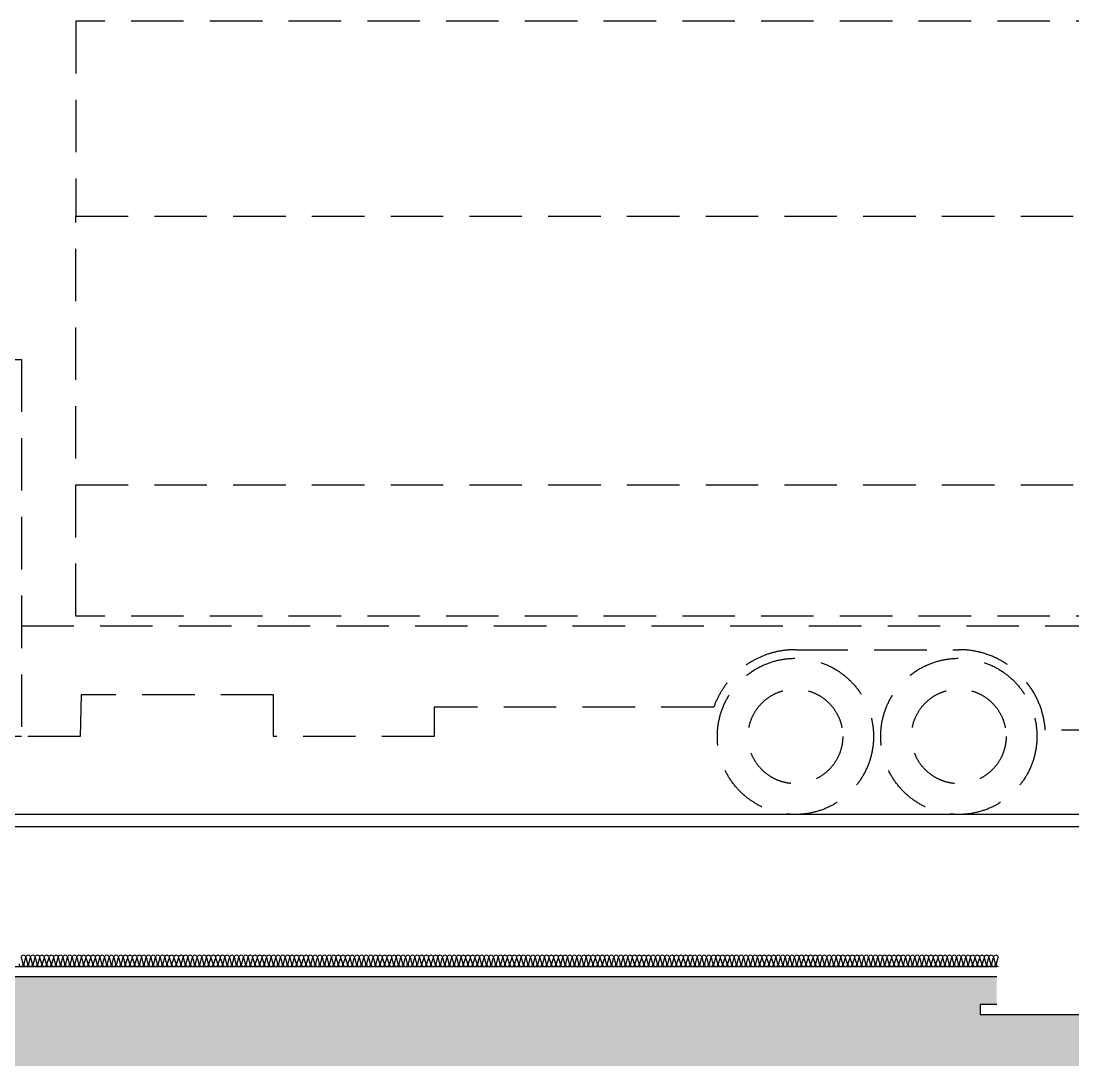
# Model space of a CAD drawing. Header units: millimetres. Extents: x 17311 to 801382, y -242618 to -104888.
# Drawn here: x 499061 to 505422, y -203765 to -197479 of the extents above; entities that cross this region are included whole.
import ezdxf

# ---------------------------------------------------------------- set-up
doc = ezdxf.new("R2010")
doc.units = ezdxf.units.MM
doc.header["$LTSCALE"] = 250
doc.linetypes.add('HIDDEN', pattern=[9.525, 6.35, -3.175])
for name, color, linetype in [('A-ELE-8', 8, 'Continuous'), ('A-FIN', 6, 'Continuous'), ('A-HAT-WIREMESH', 9, 'g_mesh'), ('A-버림CONC', 4, 'Continuous'), ('ISL', 251, 'Continuous'), ('지반', 254, 'Continuous')]:
    doc.layers.add(name, color=color, linetype=linetype)
doc.layers.add('NOPLOT', color=191, linetype='Continuous', plot=False)
doc.styles.add('Gdim', font='')
doc.styles.get('Gdim').set_extended_font_data('Dotum')
doc.linetypes.add('g_mesh', pattern='A,10,-0.8,["X",Gdim,S=0.6,R=0,X=-0.15,Y=-0.3],-0.8', length=11.6)

# ---------------------------------------------------------------- blocks, each defined once
blk = doc.blocks.new('5톤윙바디초장축플러스(입면)')
at = {"layer": 'A-ELE-8', "linetype": 'HIDDEN', "ltscale": 0.2}
for p, q in [((1521.5, -2425), (1521.5, -9766.9)), ((524.5, -6777.6), (524.5, -7765.5))]:
    blk.add_line(p, q, dxfattribs=at)
for points in [[(2280.3, -137.2), (2280.3, -2096.6), (0, -2096.6), (0, -1813.6)], [(669.3, -2096.6), (669.3, -9745), (430.5, -9745), (430.5, -9636.9), (210, -9636.9), (210, -9745), (-6.1, -9745), (-6.1, -9598), (223, -9394.7), (223, -8704.7), (37.1, -8704.7), (37.1, -8288.7)], [(176.7, -6283.7), (176.7, -4593.7), (0, -4593.7), (0, -3621), (250.3, -3621), (250.3, -2457.3), (0, -2453), (0, -2096.6)]]:
    blk.add_lwpolyline(points, dxfattribs=at)
blk.add_lwpolyline([(3147.7, -2425), (3147.7, -9745), (727.7, -9745), (727.7, -2425)], close=True, dxfattribs=at)
for centre, radius in [((0, -6777.6), 472.3), ((0, -6777.6), 286), ((0, -7765.5), 472.3), ((0, -7765.5), 286)]:
    blk.add_circle(centre, radius, dxfattribs=at)
for centre, start, end in [((0, -6777.6), 0, 70.31118), ((0, -7765.5), 274.05783, 0)]:
    blk.add_arc(centre, 524.5, start, end, dxfattribs=at)
at = {"layer": 'NOPLOT', "linetype": 'HIDDEN', "ltscale": 0.2}
blk.add_lwpolyline([(3147.7, -2425), (3147.7, -9745), (4327.7, -9745), (4327.7, -2425)], close=True, dxfattribs=at)

msp = doc.modelspace()

# ---------------------------------------------------------------- hatches: boundary and pattern name
at = {"layer": '지반'}
h = msp.add_hatch(dxfattribs=at)
h.set_pattern_fill('EARTH', color=251, scale=70, angle=45)
edge = h.paths.add_edge_path()
edge.add_line((440367.6, -213174), (591132.2, -213174))
edge.add_line((591132.2, -213174), (591132.2, -201579.5))
edge.add_line((591132.2, -201579.5), (583110.7, -201579.5))
edge.add_line((583110.7, -201579.5), (581310.7, -201479.5))
edge.add_line((581310.7, -201479.5), (579318.7, -201479.5))
edge.add_line((579318.7, -201479.5), (579318.7, -201611.3))
edge.add_line((579318.7, -201611.3), (579328.9, -201621.5))
edge.add_line((579328.9, -201621.5), (580810.7, -201621.5))
edge.add_line((580810.7, -201621.5), (580810.7, -201929.5))
edge.add_line((580810.7, -201929.5), (580910.7, -201929.5))
edge.add_line((580910.7, -201929.5), (580910.7, -201989.5))
edge.add_line((580910.7, -201989.5), (579630.7, -201989.5))
edge.add_line((579630.7, -201989.5), (579630.7, -202599.5))
edge.add_line((579630.7, -202599.5), (579730.7, -202599.5))
edge.add_line((579730.7, -202599.5), (579730.7, -202659.5))
edge.add_line((579730.7, -202659.5), (578790.7, -202659.5))
edge.add_line((578790.7, -202659.5), (578790.7, -202599.5))
edge.add_line((578790.7, -202599.5), (578890.7, -202599.5))
edge.add_line((578890.7, -202599.5), (578890.7, -202049.5))
edge.add_line((578890.7, -202049.5), (575080.7, -202049.5))
edge.add_line((575080.7, -202049.5), (575080.7, -202599.5))
edge.add_line((575080.7, -202599.5), (575180.7, -202599.5))
edge.add_line((575180.7, -202599.5), (575180.7, -202659.5))
edge.add_line((575180.7, -202659.5), (574240.7, -202659.5))
edge.add_line((574240.7, -202659.5), (574240.7, -202599.5))
edge.add_line((574240.7, -202599.5), (574340.7, -202599.5))
edge.add_line((574340.7, -202599.5), (574340.7, -202059.5))
edge.add_line((574340.7, -202059.5), (569310.7, -202059.5))
edge.add_line((569310.7, -202059.5), (569310.7, -202329.5))
edge.add_line((569310.7, -202329.5), (569410.7, -202329.5))
edge.add_line((569410.7, -202329.5), (569410.7, -202389.5))
edge.add_line((569410.7, -202389.5), (567710.7, -202389.5))
edge.add_line((567710.7, -202389.5), (567710.7, -202329.5))
edge.add_line((567710.7, -202329.5), (567810.7, -202329.5))
edge.add_line((567810.7, -202329.5), (567810.7, -201989.5))
edge.add_line((567810.7, -201989.5), (553110.7, -201989.5))
edge.add_line((553110.7, -201989.5), (553110.7, -202629.5))
edge.add_line((553110.7, -202629.5), (553710.7, -202629.5))
edge.add_line((553710.7, -202629.5), (553710.7, -203329.5))
edge.add_line((553710.7, -203329.5), (553810.7, -203329.5))
edge.add_line((553810.7, -203329.5), (553810.7, -203389.5))
edge.add_line((553810.7, -203389.5), (550410.7, -203389.5))
edge.add_line((550410.7, -203389.5), (550410.7, -204129.5))
edge.add_line((550410.7, -204129.5), (550510.7, -204129.5))
edge.add_line((550510.7, -204129.5), (550510.7, -204189.5))
edge.add_line((550510.7, -204189.5), (547310.7, -204189.5))
edge.add_line((547310.7, -204189.5), (547310.7, -204129.5))
edge.add_line((547310.7, -204129.5), (547410.7, -204129.5))
edge.add_line((547410.7, -204129.5), (547410.7, -203389.5))
edge.add_line((547410.7, -203389.5), (539610.7, -203389.5))
edge.add_line((539610.7, -203389.5), (539610.7, -204129.5))
edge.add_line((539610.7, -204129.5), (539710.7, -204129.5))
edge.add_line((539710.7, -204129.5), (539710.7, -204189.5))
edge.add_line((539710.7, -204189.5), (536510.7, -204189.5))
edge.add_line((536510.7, -204189.5), (536510.7, -204129.5))
edge.add_line((536510.7, -204129.5), (536610.7, -204129.5))
edge.add_line((536610.7, -204129.5), (536610.7, -203389.5))
edge.add_line((536610.7, -203389.5), (528810.7, -203389.5))
edge.add_line((528810.7, -203389.5), (528810.7, -204129.5))
edge.add_line((528810.7, -204129.5), (528910.7, -204129.5))
edge.add_line((528910.7, -204129.5), (528910.7, -204189.5))
edge.add_line((528910.7, -204189.5), (525710.7, -204189.5))
edge.add_line((525710.7, -204189.5), (525710.7, -204129.5))
edge.add_line((525710.7, -204129.5), (525810.7, -204129.5))
edge.add_line((525810.7, -204129.5), (525810.7, -203389.5))
edge.add_line((525810.7, -203389.5), (518010.7, -203389.5))
edge.add_line((518010.7, -203389.5), (518010.7, -204129.5))
edge.add_line((518010.7, -204129.5), (518110.7, -204129.5))
edge.add_line((518110.7, -204129.5), (518110.7, -204189.5))
edge.add_line((518110.7, -204189.5), (514910.7, -204189.5))
edge.add_line((514910.7, -204189.5), (514910.7, -204129.5))
edge.add_line((514910.7, -204129.5), (515010.7, -204129.5))
edge.add_line((515010.7, -204129.5), (515010.7, -203389.5))
edge.add_line((515010.7, -203389.5), (512110.7, -203389.5))
edge.add_line((512110.7, -203389.5), (512110.7, -203329.5))
edge.add_line((512110.7, -203329.5), (512210.7, -203329.5))
edge.add_line((512210.7, -203329.5), (512210.7, -202629.5))
edge.add_line((512210.7, -202629.5), (512810.7, -202629.5))
edge.add_line((512810.7, -202629.5), (512810.7, -201989.5))
edge.add_line((512810.7, -201989.5), (508110.7, -201989.5))
edge.add_line((508110.7, -201989.5), (508110.7, -202429.5))
edge.add_line((508110.7, -202429.5), (508710.7, -202429.5))
edge.add_line((508710.7, -202429.5), (508710.7, -203129.5))
edge.add_line((508710.7, -203129.5), (508810.7, -203129.5))
edge.add_line((508810.7, -203129.5), (508810.7, -203189.5))
edge.add_line((508810.7, -203189.5), (506460.7, -203189.5))
edge.add_line((506460.7, -203189.5), (506460.7, -203429.5))
edge.add_line((506460.7, -203429.5), (506560.7, -203429.5))
edge.add_line((506560.7, -203429.5), (506560.7, -203489.5))
edge.add_line((506560.7, -203489.5), (504860.7, -203489.5))
edge.add_line((504860.7, -203489.5), (504860.7, -203429.5))
edge.add_line((504860.7, -203429.5), (504960.7, -203429.5))
edge.add_line((504960.7, -203429.5), (504960.7, -203259.5))
edge.add_line((504960.7, -203259.5), (497090.7, -203259.5))
edge.add_line((497090.7, -203259.5), (496790.7, -203559.5))
edge.add_line((496790.7, -203559.5), (494990.7, -203559.5))
edge.add_line((494990.7, -203559.5), (494990.7, -203499.5))
edge.add_line((494990.7, -203499.5), (495090.7, -203499.5))
edge.add_line((495090.7, -203499.5), (495090.7, -202666.5))
edge.add_line((495090.7, -202666.5), (494560.7, -202666.5))
edge.add_line((494560.7, -202666.5), (494560.7, -202616.5))
edge.add_line((494560.7, -202616.5), (494610.7, -202616.5))
edge.add_line((494610.7, -202616.5), (494610.7, -202279.5))
edge.add_arc((488210.7, -406133.4), 203954.3, 88.201788, 91.798212)
edge.add_line((481810.7, -202279.5), (481810.7, -201879.5))
edge.add_line((481810.7, -201879.5), (440367.6, -201879.5))
edge.add_line((440367.6, -201879.5), (440367.6, -213174))

# ---------------------------------------------------------------- linework, layer by layer
at = {"layer": 'A-FIN'}
msp.add_line((507810.7, -202279.5), (495160.7, -202279.5), dxfattribs=at)
at = {"layer": 'A-HAT-WIREMESH', "ltscale": 0.6}
msp.add_line((507810.7, -202354.5), (495160.7, -202354.5), dxfattribs=at)
at = {"layer": 'A-버림CONC'}
for p, q in [((497090.7, -203259.5), (504960.7, -203259.5)), ((504960.7, -203429.5), (504860.7, -203429.5)), ((504860.7, -203429.5), (504860.7, -203489.5)), ((504860.7, -203489.5), (506560.7, -203489.5))]:
    msp.add_line(p, q, dxfattribs=at)
at = {"layer": 'ISL'}
msp.add_lwpolyline([(495090.7, -202666.5), (495090.7, -203499.5), (496730.7, -203499.5), (496730.7, -203199.5), (504960.7, -203199.5)], dxfattribs=at)
msp.add_lwpolyline([(499049.3, -203182.5, 0.509267), (499061.7, -203199.5, 0.509267), (499074, -203182.5), (499063.3, -203146.4, -1.372593), (499088, -203146.4), (499077.3, -203182.5, 0.509267), (499089.7, -203199.5, 0.509267), (499102, -203182.5), (499091.3, -203146.4, -1.372593), (499116, -203146.4), (499105.3, -203182.5, 0.509267), (499117.7, -203199.5, 0.509267), (499130, -203182.5), (499119.3, -203146.4, -1.372593), (499144, -203146.4), (499133.3, -203182.5, 0.509267), (499145.7, -203199.5, 0.509267), (499158, -203182.5), (499147.3, -203146.4, -1.372593), (499172, -203146.4), (499161.3, -203182.5, 0.509267), (499173.7, -203199.5, 0.509267), (499186, -203182.5), (499175.3, -203146.4, -1.372593), (499200, -203146.4), (499189.3, -203182.5, 0.509267), (499201.7, -203199.5, 0.509267), (499214, -203182.5), (499203.3, -203146.4, -1.372593), (499228, -203146.4), (499217.3, -203182.5, 0.509267), (499229.7, -203199.5, 0.509267), (499242, -203182.5), (499231.3, -203146.4, -1.372593), (499256, -203146.4), (499245.3, -203182.5, 0.509267), (499257.7, -203199.5, 0.509267), (499270, -203182.5), (499259.3, -203146.4, -1.372593), (499284, -203146.4), (499273.3, -203182.5, 0.509267), (499285.7, -203199.5, 0.509267), (499298, -203182.5), (499287.3, -203146.4, -1.372593), (499312, -203146.4), (499301.3, -203182.5, 0.509267), (499313.7, -203199.5, 0.509267), (499326, -203182.5), (499315.3, -203146.4, -1.372593), (499340, -203146.4), (499329.3, -203182.5, 0.509267), (499341.7, -203199.5, 0.509267), (499354, -203182.5), (499343.3, -203146.4, -1.372593), (499368, -203146.4), (499357.3, -203182.5, 0.509267), (499369.7, -203199.5, 0.509267), (499382, -203182.5), (499371.3, -203146.4, -1.372593), (499396, -203146.4), (499385.3, -203182.5, 0.509267), (499397.7, -203199.5, 0.509267), (499410, -203182.5), (499399.3, -203146.4, -1.372593), (499424, -203146.4), (499413.3, -203182.5, 0.509267), (499425.7, -203199.5, 0.509267), (499438, -203182.5), (499427.3, -203146.4, -1.372593), (499452, -203146.4), (499441.3, -203182.5, 0.509267), (499453.7, -203199.5, 0.509267), (499466, -203182.5), (499455.3, -203146.4, -1.372593), (499480, -203146.4), (499469.3, -203182.5, 0.509267), (499481.7, -203199.5, 0.509267), (499494, -203182.5), (499483.3, -203146.4, -1.372593), (499508, -203146.4), (499497.3, -203182.5, 0.509267), (499509.7, -203199.5, 0.509267), (499522, -203182.5), (499511.3, -203146.4, -1.372593), (499536, -203146.4), (499525.3, -203182.5, 0.509267), (499537.7, -203199.5, 0.509267), (499550, -203182.5), (499539.3, -203146.4, -1.372593), (499564, -203146.4), (499553.3, -203182.5, 0.509267), (499565.7, -203199.5, 0.509267), (499578, -203182.5), (499567.3, -203146.4, -1.372593), (499592, -203146.4), (499581.3, -203182.5, 0.509267), (499593.7, -203199.5, 0.509267), (499606, -203182.5), (499595.3, -203146.4, -1.372593), (499620, -203146.4), (499609.3, -203182.5, 0.509267), (499621.7, -203199.5, 0.509267), (499634, -203182.5), (499623.3, -203146.4, -1.372593), (499648, -203146.4), (499637.3, -203182.5, 0.509267), (499649.7, -203199.5, 0.509267), (499662, -203182.5), (499651.3, -203146.4, -1.372593), (499676, -203146.4), (499665.3, -203182.5, 0.509267), (499677.7, -203199.5, 0.509267), (499690, -203182.5), (499679.3, -203146.4, -1.372593), (499704, -203146.4), (499693.3, -203182.5, 0.509267), (499705.7, -203199.5, 0.509267), (499718, -203182.5), (499707.3, -203146.4, -1.372593), (499732, -203146.4), (499721.3, -203182.5, 0.509267), (499733.7, -203199.5, 0.509267), (499746, -203182.5), (499735.3, -203146.4, -1.372593), (499760, -203146.4), (499749.3, -203182.5, 0.509267), (499761.7, -203199.5, 0.509267), (499774, -203182.5), (499763.3, -203146.4, -1.372593), (499788, -203146.4), (499777.3, -203182.5, 0.509267), (499789.7, -203199.5, 0.509267), (499802, -203182.5), (499791.3, -203146.4, -1.372593), (499816, -203146.4), (499805.3, -203182.5, 0.509267), (499817.7, -203199.5, 0.509267), (499830, -203182.5), (499819.3, -203146.4, -1.372593), (499844, -203146.4), (499833.3, -203182.5, 0.509267), (499845.7, -203199.5, 0.509267), (499858, -203182.5), (499847.3, -203146.4, -1.372593), (499872, -203146.4), (499861.3, -203182.5, 0.509267), (499873.7, -203199.5, 0.509267), (499886, -203182.5), (499875.3, -203146.4, -1.372593), (499900, -203146.4), (499889.3, -203182.5, 0.509267), (499901.7, -203199.5, 0.509267), (499914, -203182.5), (499903.3, -203146.4, -1.372593), (499928, -203146.4), (499917.3, -203182.5, 0.509267), (499929.7, -203199.5, 0.509267), (499942, -203182.5), (499931.3, -203146.4, -1.372593), (499956, -203146.4), (499945.3, -203182.5, 0.509267), (499957.7, -203199.5, 0.509267), (499970, -203182.5), (499959.3, -203146.4, -1.372593), (499984, -203146.4), (499973.3, -203182.5, 0.509267), (499985.7, -203199.5, 0.509267), (499998, -203182.5), (499987.3, -203146.4, -1.372593), (500012, -203146.4), (500001.3, -203182.5, 0.509267), (500013.7, -203199.5, 0.509267), (500026, -203182.5), (500015.3, -203146.4, -1.372593), (500040, -203146.4), (500029.3, -203182.5, 0.509267), (500041.7, -203199.5, 0.509267), (500054, -203182.5), (500043.3, -203146.4, -1.372593), (500068, -203146.4), (500057.3, -203182.5, 0.509267), (500069.7, -203199.5, 0.509267), (500082, -203182.5), (500071.3, -203146.4, -1.372593), (500096, -203146.4), (500085.3, -203182.5, 0.509267), (500097.7, -203199.5, 0.509267), (500110, -203182.5), (500099.3, -203146.4, -1.372593), (500124, -203146.4), (500113.3, -203182.5, 0.509267), (500125.7, -203199.5, 0.509267), (500138, -203182.5), (500127.3, -203146.4, -1.372593), (500152, -203146.4), (500141.3, -203182.5, 0.509267), (500153.7, -203199.5, 0.509267), (500166, -203182.5), (500155.3, -203146.4, -1.372593), (500180, -203146.4), (500169.3, -203182.5, 0.509267), (500181.7, -203199.5, 0.509267), (500194, -203182.5), (500183.3, -203146.4, -1.372593), (500208, -203146.4), (500197.3, -203182.5, 0.509267), (500209.7, -203199.5, 0.509267), (500222, -203182.5), (500211.3, -203146.4, -1.372593), (500236, -203146.4), (500225.3, -203182.5, 0.509267), (500237.7, -203199.5, 0.509267), (500250, -203182.5), (500239.3, -203146.4, -1.372593), (500264, -203146.4), (500253.3, -203182.5, 0.509267), (500265.7, -203199.5, 0.509267), (500278, -203182.5), (500267.3, -203146.4, -1.372593), (500292, -203146.4), (500281.3, -203182.5, 0.509267), (500293.7, -203199.5, 0.509267), (500306, -203182.5), (500295.3, -203146.4, -1.372593), (500320, -203146.4), (500309.3, -203182.5, 0.509267), (500321.7, -203199.5, 0.509267), (500334, -203182.5), (500323.3, -203146.4, -1.372593), (500348, -203146.4), (500337.3, -203182.5, 0.509267), (500349.7, -203199.5, 0.509267), (500362, -203182.5), (500351.3, -203146.4, -1.372593), (500376, -203146.4), (500365.3, -203182.5, 0.509267), (500377.7, -203199.5, 0.509267), (500390, -203182.5), (500379.3, -203146.4, -1.372593), (500404, -203146.4), (500393.3, -203182.5, 0.509267), (500405.7, -203199.5, 0.509267), (500418, -203182.5), (500407.3, -203146.4, -1.372593), (500432, -203146.4), (500421.3, -203182.5, 0.509267), (500433.7, -203199.5, 0.509267), (500446, -203182.5), (500435.3, -203146.4, -1.372593), (500460, -203146.4), (500449.3, -203182.5, 0.509267), (500461.7, -203199.5, 0.509267), (500474, -203182.5), (500463.3, -203146.4, -1.372593), (500488, -203146.4), (500477.3, -203182.5, 0.509267), (500489.7, -203199.5, 0.509267), (500502, -203182.5), (500491.3, -203146.4, -1.372593), (500516, -203146.4), (500505.3, -203182.5, 0.509267), (500517.7, -203199.5, 0.509267), (500530, -203182.5), (500519.3, -203146.4, -1.372593), (500544, -203146.4), (500533.3, -203182.5, 0.509267), (500545.7, -203199.5, 0.509267), (500558, -203182.5), (500547.3, -203146.4, -1.372593), (500572, -203146.4), (500561.3, -203182.5, 0.509267), (500573.7, -203199.5, 0.509267), (500586, -203182.5), (500575.3, -203146.4, -1.372593), (500600, -203146.4), (500589.3, -203182.5, 0.509267), (500601.7, -203199.5, 0.509267), (500614, -203182.5), (500603.3, -203146.4, -1.372593), (500628, -203146.4), (500617.3, -203182.5, 0.509267), (500629.7, -203199.5, 0.509267), (500642, -203182.5), (500631.3, -203146.4, -1.372593), (500656, -203146.4), (500645.3, -203182.5, 0.509267), (500657.7, -203199.5, 0.509267), (500670, -203182.5), (500659.3, -203146.4, -1.372593), (500684, -203146.4), (500673.3, -203182.5, 0.509267), (500685.7, -203199.5, 0.509267), (500698, -203182.5), (500687.3, -203146.4, -1.372593), (500712, -203146.4), (500701.3, -203182.5, 0.509267), (500713.7, -203199.5, 0.509267), (500726, -203182.5), (500715.3, -203146.4, -1.372593), (500740, -203146.4), (500729.3, -203182.5, 0.509267), (500741.7, -203199.5, 0.509267), (500754, -203182.5), (500743.3, -203146.4, -1.372593), (500768, -203146.4), (500757.3, -203182.5, 0.509267), (500769.7, -203199.5, 0.509267), (500782, -203182.5), (500771.3, -203146.4, -1.372593), (500796, -203146.4), (500785.3, -203182.5, 0.509267), (500797.7, -203199.5, 0.509267), (500810, -203182.5), (500799.3, -203146.4, -1.372593), (500824, -203146.4), (500813.3, -203182.5, 0.509267), (500825.7, -203199.5, 0.509267), (500838, -203182.5), (500827.3, -203146.4, -1.372593), (500852, -203146.4), (500841.3, -203182.5, 0.509267), (500853.7, -203199.5, 0.509267), (500866, -203182.5), (500855.3, -203146.4, -1.372593), (500880, -203146.4), (500869.3, -203182.5, 0.509267), (500881.7, -203199.5, 0.509267), (500894, -203182.5), (500883.3, -203146.4, -1.372593), (500908, -203146.4), (500897.3, -203182.5, 0.509267), (500909.7, -203199.5, 0.509267), (500922, -203182.5), (500911.3, -203146.4, -1.372593), (500936, -203146.4), (500925.3, -203182.5, 0.509267), (500937.7, -203199.5, 0.509267), (500950, -203182.5), (500939.3, -203146.4, -1.372593), (500964, -203146.4), (500953.3, -203182.5, 0.509267), (500965.7, -203199.5, 0.509267), (500978, -203182.5), (500967.3, -203146.4, -1.372593), (500992, -203146.4), (500981.3, -203182.5, 0.509267), (500993.7, -203199.5, 0.509267), (501006, -203182.5), (500995.3, -203146.4, -1.372593), (501020, -203146.4), (501009.3, -203182.5, 0.509267), (501021.7, -203199.5, 0.509267), (501034, -203182.5), (501023.3, -203146.4, -1.372593), (501048, -203146.4), (501037.3, -203182.5, 0.509267), (501049.7, -203199.5, 0.509267), (501062, -203182.5), (501051.3, -203146.4, -1.372593), (501076, -203146.4), (501065.3, -203182.5, 0.509267), (501077.7, -203199.5, 0.509267), (501090, -203182.5), (501079.3, -203146.4, -1.372593), (501104, -203146.4), (501093.3, -203182.5, 0.509267), (501105.7, -203199.5, 0.509267), (501118, -203182.5), (501107.3, -203146.4, -1.372593), (501132, -203146.4), (501121.3, -203182.5, 0.509267), (501133.7, -203199.5, 0.509267), (501146, -203182.5), (501135.3, -203146.4, -1.372593), (501160, -203146.4), (501149.3, -203182.5, 0.509267), (501161.7, -203199.5, 0.509267), (501174, -203182.5), (501163.3, -203146.4, -1.372593), (501188, -203146.4), (501177.3, -203182.5, 0.509267), (501189.7, -203199.5, 0.509267), (501202, -203182.5), (501191.3, -203146.4, -1.372593), (501216, -203146.4), (501205.3, -203182.5, 0.509267), (501217.7, -203199.5, 0.509267), (501230, -203182.5), (501219.3, -203146.4, -1.372593), (501244, -203146.4), (501233.3, -203182.5, 0.509267), (501245.7, -203199.5, 0.509267), (501258, -203182.5), (501247.3, -203146.4, -1.372593), (501272, -203146.4), (501261.3, -203182.5, 0.509267), (501273.7, -203199.5, 0.509267), (501286, -203182.5), (501275.3, -203146.4, -1.372593), (501300, -203146.4), (501289.3, -203182.5, 0.509267), (501301.7, -203199.5, 0.509267), (501314, -203182.5), (501303.3, -203146.4, -1.372593), (501328, -203146.4), (501317.3, -203182.5, 0.509267), (501329.7, -203199.5, 0.509267), (501342, -203182.5), (501331.3, -203146.4, -1.372593), (501356, -203146.4), (501345.3, -203182.5, 0.509267), (501357.7, -203199.5, 0.509267), (501370, -203182.5), (501359.3, -203146.4, -1.372593), (501384, -203146.4), (501373.3, -203182.5, 0.509267), (501385.7, -203199.5, 0.509267), (501398, -203182.5), (501387.3, -203146.4, -1.372593), (501412, -203146.4), (501401.3, -203182.5, 0.509267), (501413.7, -203199.5, 0.509267), (501426, -203182.5), (501415.3, -203146.4, -1.372593), (501440, -203146.4), (501429.3, -203182.5, 0.509267), (501441.7, -203199.5, 0.509267), (501454, -203182.5), (501443.3, -203146.4, -1.372593), (501468, -203146.4), (501457.3, -203182.5, 0.509267), (501469.7, -203199.5, 0.509267), (501482, -203182.5), (501471.3, -203146.4, -1.372593), (501496, -203146.4), (501485.3, -203182.5, 0.509267), (501497.7, -203199.5, 0.509267), (501510, -203182.5), (501499.3, -203146.4, -1.372593), (501524, -203146.4), (501513.3, -203182.5, 0.509267), (501525.7, -203199.5, 0.509267), (501538, -203182.5), (501527.3, -203146.4, -1.372593), (501552, -203146.4), (501541.3, -203182.5, 0.509267), (501553.7, -203199.5, 0.509267), (501566, -203182.5), (501555.3, -203146.4, -1.372593), (501580, -203146.4), (501569.3, -203182.5, 0.509267), (501581.7, -203199.5, 0.509267), (501594, -203182.5), (501583.3, -203146.4, -1.372593), (501608, -203146.4), (501597.3, -203182.5, 0.509267), (501609.7, -203199.5, 0.509267), (501622, -203182.5), (501611.3, -203146.4, -1.372593), (501636, -203146.4), (501625.3, -203182.5, 0.509267), (501637.7, -203199.5, 0.509267), (501650, -203182.5), (501639.3, -203146.4, -1.372593), (501664, -203146.4), (501653.3, -203182.5, 0.509267), (501665.7, -203199.5, 0.509267), (501678, -203182.5), (501667.3, -203146.4, -1.372593), (501692, -203146.4), (501681.3, -203182.5, 0.509267), (501693.7, -203199.5, 0.509267), (501706, -203182.5), (501695.3, -203146.4, -1.372593), (501720, -203146.4), (501709.3, -203182.5, 0.509267), (501721.7, -203199.5, 0.509267), (501734, -203182.5), (501723.3, -203146.4, -1.372593), (501748, -203146.4), (501737.3, -203182.5, 0.509267), (501749.7, -203199.5, 0.509267), (501762, -203182.5), (501751.3, -203146.4, -1.372593), (501776, -203146.4), (501765.3, -203182.5, 0.509267), (501777.7, -203199.5, 0.509267), (501790, -203182.5), (501779.3, -203146.4, -1.372593), (501804, -203146.4), (501793.3, -203182.5, 0.509267), (501805.7, -203199.5, 0.509267), (501818, -203182.5), (501807.3, -203146.4, -1.372593), (501832, -203146.4), (501821.3, -203182.5, 0.509267), (501833.7, -203199.5, 0.509267), (501846, -203182.5), (501835.3, -203146.4, -1.372593), (501860, -203146.4), (501849.3, -203182.5, 0.509267), (501861.7, -203199.5, 0.509267), (501874, -203182.5), (501863.3, -203146.4, -1.372593), (501888, -203146.4), (501877.3, -203182.5, 0.509267), (501889.7, -203199.5, 0.509267), (501902, -203182.5), (501891.3, -203146.4, -1.372593), (501916, -203146.4), (501905.3, -203182.5, 0.509267), (501917.7, -203199.5, 0.509267), (501930, -203182.5), (501919.3, -203146.4, -1.372593), (501944, -203146.4), (501933.3, -203182.5, 0.509267), (501945.7, -203199.5, 0.509267), (501958, -203182.5), (501947.3, -203146.4, -1.372593), (501972, -203146.4), (501961.3, -203182.5, 0.509267), (501973.7, -203199.5, 0.509267), (501986, -203182.5), (501975.3, -203146.4, -1.372593), (502000, -203146.4), (501989.3, -203182.5, 0.509267), (502001.7, -203199.5, 0.509267), (502014, -203182.5), (502003.3, -203146.4, -1.372593), (502028, -203146.4), (502017.3, -203182.5, 0.509267), (502029.7, -203199.5, 0.509267), (502042, -203182.5), (502031.3, -203146.4, -1.372593), (502056, -203146.4), (502045.3, -203182.5, 0.509267), (502057.7, -203199.5, 0.509267), (502070, -203182.5), (502059.3, -203146.4, -1.372593), (502084, -203146.4), (502073.3, -203182.5, 0.509267), (502085.7, -203199.5, 0.509267), (502098, -203182.5), (502087.3, -203146.4, -1.372593), (502112, -203146.4), (502101.3, -203182.5, 0.509267), (502113.7, -203199.5, 0.509267), (502126, -203182.5), (502115.3, -203146.4, -1.372593), (502140, -203146.4), (502129.3, -203182.5, 0.509267), (502141.7, -203199.5, 0.509267), (502154, -203182.5), (502143.3, -203146.4, -1.372593), (502168, -203146.4), (502157.3, -203182.5, 0.509267), (502169.7, -203199.5, 0.509267), (502182, -203182.5), (502171.3, -203146.4, -1.372593), (502196, -203146.4), (502185.3, -203182.5, 0.509267), (502197.7, -203199.5, 0.509267), (502210, -203182.5), (502199.3, -203146.4, -1.372593), (502224, -203146.4), (502213.3, -203182.5, 0.509267), (502225.7, -203199.5, 0.509267), (502238, -203182.5), (502227.3, -203146.4, -1.372593), (502252, -203146.4), (502241.3, -203182.5, 0.509267), (502253.7, -203199.5, 0.509267), (502266, -203182.5), (502255.3, -203146.4, -1.372593), (502280, -203146.4), (502269.3, -203182.5, 0.509267), (502281.7, -203199.5, 0.509267), (502294, -203182.5), (502283.3, -203146.4, -1.372593), (502308, -203146.4), (502297.3, -203182.5, 0.509267), (502309.7, -203199.5, 0.509267), (502322, -203182.5), (502311.3, -203146.4, -1.372593), (502336, -203146.4), (502325.3, -203182.5, 0.509267), (502337.7, -203199.5, 0.509267), (502350, -203182.5), (502339.3, -203146.4, -1.372593), (502364, -203146.4), (502353.3, -203182.5, 0.509267), (502365.7, -203199.5, 0.509267), (502378, -203182.5), (502367.3, -203146.4, -1.372593), (502392, -203146.4), (502381.3, -203182.5, 0.509267), (502393.7, -203199.5, 0.509267), (502406, -203182.5), (502395.3, -203146.4, -1.372593), (502420, -203146.4), (502409.3, -203182.5, 0.509267), (502421.7, -203199.5, 0.509267), (502434, -203182.5), (502423.3, -203146.4, -1.372593), (502448, -203146.4), (502437.3, -203182.5, 0.509267), (502449.7, -203199.5, 0.509267), (502462, -203182.5), (502451.3, -203146.4, -1.372593), (502476, -203146.4), (502465.3, -203182.5, 0.509267), (502477.7, -203199.5, 0.509267), (502490, -203182.5), (502479.3, -203146.4, -1.372593), (502504, -203146.4), (502493.3, -203182.5, 0.509267), (502505.7, -203199.5, 0.509267), (502518, -203182.5), (502507.3, -203146.4, -1.372593), (502532, -203146.4), (502521.3, -203182.5, 0.509267), (502533.7, -203199.5, 0.509267), (502546, -203182.5), (502535.3, -203146.4, -1.372593), (502560, -203146.4), (502549.3, -203182.5, 0.509267), (502561.7, -203199.5, 0.509267), (502574, -203182.5), (502563.3, -203146.4, -1.372593), (502588, -203146.4), (502577.3, -203182.5, 0.509267), (502589.7, -203199.5, 0.509267), (502602, -203182.5), (502591.3, -203146.4, -1.372593), (502616, -203146.4), (502605.3, -203182.5, 0.509267), (502617.7, -203199.5, 0.509267), (502630, -203182.5), (502619.3, -203146.4, -1.372593), (502644, -203146.4), (502633.3, -203182.5, 0.509267), (502645.7, -203199.5, 0.509267), (502658, -203182.5), (502647.3, -203146.4, -1.372593), (502672, -203146.4), (502661.3, -203182.5, 0.509267), (502673.7, -203199.5, 0.509267), (502686, -203182.5), (502675.3, -203146.4, -1.372593), (502700, -203146.4), (502689.3, -203182.5, 0.509267), (502701.7, -203199.5, 0.509267), (502714, -203182.5), (502703.3, -203146.4, -1.372593), (502728, -203146.4), (502717.3, -203182.5, 0.509267), (502729.7, -203199.5, 0.509267), (502742, -203182.5), (502731.3, -203146.4, -1.372593), (502756, -203146.4), (502745.3, -203182.5, 0.509267), (502757.7, -203199.5, 0.509267), (502770, -203182.5), (502759.3, -203146.4, -1.372593), (502784, -203146.4), (502773.3, -203182.5, 0.509267), (502785.7, -203199.5, 0.509267), (502798, -203182.5), (502787.3, -203146.4, -1.372593), (502812, -203146.4), (502801.3, -203182.5, 0.509267), (502813.7, -203199.5, 0.509267), (502826, -203182.5), (502815.3, -203146.4, -1.372593), (502840, -203146.4), (502829.3, -203182.5, 0.509267), (502841.7, -203199.5, 0.509267), (502854, -203182.5), (502843.3, -203146.4, -1.372593), (502868, -203146.4), (502857.3, -203182.5, 0.509267), (502869.7, -203199.5, 0.509267), (502882, -203182.5), (502871.3, -203146.4, -1.372593), (502896, -203146.4), (502885.3, -203182.5, 0.509267), (502897.7, -203199.5, 0.509267), (502910, -203182.5), (502899.3, -203146.4, -1.372593), (502924, -203146.4), (502913.3, -203182.5, 0.509267), (502925.7, -203199.5, 0.509267), (502938, -203182.5), (502927.3, -203146.4, -1.372593), (502952, -203146.4), (502941.3, -203182.5, 0.509267), (502953.7, -203199.5, 0.509267), (502966, -203182.5), (502955.3, -203146.4, -1.372593), (502980, -203146.4), (502969.3, -203182.5, 0.509267), (502981.7, -203199.5, 0.509267), (502994, -203182.5), (502983.3, -203146.4, -1.372593), (503008, -203146.4), (502997.3, -203182.5, 0.509267), (503009.7, -203199.5, 0.509267), (503022, -203182.5), (503011.3, -203146.4, -1.372593), (503036, -203146.4), (503025.3, -203182.5, 0.509267), (503037.7, -203199.5, 0.509267), (503050, -203182.5), (503039.3, -203146.4, -1.372593), (503064, -203146.4), (503053.3, -203182.5, 0.509267), (503065.7, -203199.5, 0.509267), (503078, -203182.5), (503067.3, -203146.4, -1.372593), (503092, -203146.4), (503081.3, -203182.5, 0.509267), (503093.7, -203199.5, 0.509267), (503106, -203182.5), (503095.3, -203146.4, -1.372593), (503120, -203146.4), (503109.3, -203182.5, 0.509267), (503121.7, -203199.5, 0.509267), (503134, -203182.5), (503123.3, -203146.4, -1.372593), (503148, -203146.4), (503137.3, -203182.5, 0.509267), (503149.7, -203199.5, 0.509267), (503162, -203182.5), (503151.3, -203146.4, -1.372593), (503176, -203146.4), (503165.3, -203182.5, 0.509267), (503177.7, -203199.5, 0.509267), (503190, -203182.5), (503179.3, -203146.4, -1.372593), (503204, -203146.4), (503193.3, -203182.5, 0.509267), (503205.7, -203199.5, 0.509267), (503218, -203182.5), (503207.3, -203146.4, -1.372593), (503232, -203146.4), (503221.3, -203182.5, 0.509267), (503233.7, -203199.5, 0.509267), (503246, -203182.5), (503235.3, -203146.4, -1.372593), (503260, -203146.4), (503249.3, -203182.5, 0.509267), (503261.7, -203199.5, 0.509267), (503274, -203182.5), (503263.3, -203146.4, -1.372593), (503288, -203146.4), (503277.3, -203182.5, 0.509267), (503289.7, -203199.5, 0.509267), (503302, -203182.5), (503291.3, -203146.4, -1.372593), (503316, -203146.4), (503305.3, -203182.5, 0.509267), (503317.7, -203199.5, 0.509267), (503330, -203182.5), (503319.3, -203146.4, -1.372593), (503344, -203146.4), (503333.3, -203182.5, 0.509267), (503345.7, -203199.5, 0.509267), (503358, -203182.5), (503347.3, -203146.4, -1.372593), (503372, -203146.4), (503361.3, -203182.5, 0.509267), (503373.7, -203199.5, 0.509267), (503386, -203182.5), (503375.3, -203146.4, -1.372593), (503400, -203146.4), (503389.3, -203182.5, 0.509267), (503401.7, -203199.5, 0.509267), (503414, -203182.5), (503403.3, -203146.4, -1.372593), (503428, -203146.4), (503417.3, -203182.5, 0.509267), (503429.7, -203199.5, 0.509267), (503442, -203182.5), (503431.3, -203146.4, -1.372593), (503456, -203146.4), (503445.3, -203182.5, 0.509267), (503457.7, -203199.5, 0.509267), (503470, -203182.5), (503459.3, -203146.4, -1.372593), (503484, -203146.4), (503473.3, -203182.5, 0.509267), (503485.7, -203199.5, 0.509267), (503498, -203182.5), (503487.3, -203146.4, -1.372593), (503512, -203146.4), (503501.3, -203182.5, 0.509267), (503513.7, -203199.5, 0.509267), (503526, -203182.5), (503515.3, -203146.4, -1.372593), (503540, -203146.4), (503529.3, -203182.5, 0.509267), (503541.7, -203199.5, 0.509267), (503554, -203182.5), (503543.3, -203146.4, -1.372593), (503568, -203146.4), (503557.3, -203182.5, 0.509267), (503569.7, -203199.5, 0.509267), (503582, -203182.5), (503571.3, -203146.4, -1.372593), (503596, -203146.4), (503585.3, -203182.5, 0.509267), (503597.7, -203199.5, 0.509267), (503610, -203182.5), (503599.3, -203146.4, -1.372593), (503624, -203146.4), (503613.3, -203182.5, 0.509267), (503625.7, -203199.5, 0.509267), (503638, -203182.5), (503627.3, -203146.4, -1.372593), (503652, -203146.4), (503641.3, -203182.5, 0.509267), (503653.7, -203199.5, 0.509267), (503666, -203182.5), (503655.3, -203146.4, -1.372593), (503680, -203146.4), (503669.3, -203182.5, 0.509267), (503681.7, -203199.5, 0.509267), (503694, -203182.5), (503683.3, -203146.4, -1.372593), (503708, -203146.4), (503697.3, -203182.5, 0.509267), (503709.7, -203199.5, 0.509267), (503722, -203182.5), (503711.3, -203146.4, -1.372593), (503736, -203146.4), (503725.3, -203182.5, 0.509267), (503737.7, -203199.5, 0.509267), (503750, -203182.5), (503739.3, -203146.4, -1.372593), (503764, -203146.4), (503753.3, -203182.5, 0.509267), (503765.7, -203199.5, 0.509267), (503778, -203182.5), (503767.3, -203146.4, -1.372593), (503792, -203146.4), (503781.3, -203182.5, 0.509267), (503793.7, -203199.5, 0.509267), (503806, -203182.5), (503795.3, -203146.4, -1.372593), (503820, -203146.4), (503809.3, -203182.5, 0.509267), (503821.7, -203199.5, 0.509267), (503834, -203182.5), (503823.3, -203146.4, -1.372593), (503848, -203146.4), (503837.3, -203182.5, 0.509267), (503849.7, -203199.5, 0.509267), (503862, -203182.5), (503851.3, -203146.4, -1.372593), (503876, -203146.4), (503865.3, -203182.5, 0.509267), (503877.7, -203199.5, 0.509267), (503890, -203182.5), (503879.3, -203146.4, -1.372593), (503904, -203146.4), (503893.3, -203182.5, 0.509267), (503905.7, -203199.5, 0.509267), (503918, -203182.5), (503907.3, -203146.4, -1.372593), (503932, -203146.4), (503921.3, -203182.5, 0.509267), (503933.7, -203199.5, 0.509267), (503946, -203182.5), (503935.3, -203146.4, -1.372593), (503960, -203146.4), (503949.3, -203182.5, 0.509267), (503961.7, -203199.5, 0.509267), (503974, -203182.5), (503963.3, -203146.4, -1.372593), (503988, -203146.4), (503977.3, -203182.5, 0.509267), (503989.7, -203199.5, 0.509267), (504002, -203182.5), (503991.3, -203146.4, -1.372593), (504016, -203146.4), (504005.3, -203182.5, 0.509267), (504017.7, -203199.5, 0.509267), (504030, -203182.5), (504019.3, -203146.4, -1.372593), (504044, -203146.4), (504033.3, -203182.5, 0.509267), (504045.7, -203199.5, 0.509267), (504058, -203182.5), (504047.3, -203146.4, -1.372593), (504072, -203146.4), (504061.3, -203182.5, 0.509267), (504073.7, -203199.5, 0.509267), (504086, -203182.5), (504075.3, -203146.4, -1.372593), (504100, -203146.4), (504089.3, -203182.5, 0.509267), (504101.7, -203199.5, 0.509267), (504114, -203182.5), (504103.3, -203146.4, -1.372593), (504128, -203146.4), (504117.3, -203182.5, 0.509267), (504129.7, -203199.5, 0.509267), (504142, -203182.5), (504131.3, -203146.4, -1.372593), (504156, -203146.4), (504145.3, -203182.5, 0.509267), (504157.7, -203199.5, 0.509267), (504170, -203182.5), (504159.3, -203146.4, -1.372593), (504184, -203146.4), (504173.3, -203182.5, 0.509267), (504185.7, -203199.5, 0.509267), (504198, -203182.5), (504187.3, -203146.4, -1.372593), (504212, -203146.4), (504201.3, -203182.5, 0.509267), (504213.7, -203199.5, 0.509267), (504226, -203182.5), (504215.3, -203146.4, -1.372593), (504240, -203146.4), (504229.3, -203182.5, 0.509267), (504241.7, -203199.5, 0.509267), (504254, -203182.5), (504243.3, -203146.4, -1.372593), (504268, -203146.4), (504257.3, -203182.5, 0.509267), (504269.7, -203199.5, 0.509267), (504282, -203182.5), (504271.3, -203146.4, -1.372593), (504296, -203146.4), (504285.3, -203182.5, 0.509267), (504297.7, -203199.5, 0.509267), (504310, -203182.5), (504299.3, -203146.4, -1.372593), (504324, -203146.4), (504313.3, -203182.5, 0.509267), (504325.7, -203199.5, 0.509267), (504338, -203182.5), (504327.3, -203146.4, -1.372593), (504352, -203146.4), (504341.3, -203182.5, 0.509267), (504353.7, -203199.5, 0.509267), (504366, -203182.5), (504355.3, -203146.4, -1.372593), (504380, -203146.4), (504369.3, -203182.5, 0.509267), (504381.7, -203199.5, 0.509267), (504394, -203182.5), (504383.3, -203146.4, -1.372593), (504408, -203146.4), (504397.3, -203182.5, 0.509267), (504409.7, -203199.5, 0.509267), (504422, -203182.5), (504411.3, -203146.4, -1.372593), (504436, -203146.4), (504425.3, -203182.5, 0.509267), (504437.7, -203199.5, 0.509267), (504450, -203182.5), (504439.3, -203146.4, -1.372593), (504464, -203146.4), (504453.3, -203182.5, 0.509267), (504465.7, -203199.5, 0.509267), (504478, -203182.5), (504467.3, -203146.4, -1.372593), (504492, -203146.4), (504481.3, -203182.5, 0.509267), (504493.7, -203199.5, 0.509267), (504506, -203182.5), (504495.3, -203146.4, -1.372593), (504520, -203146.4), (504509.3, -203182.5, 0.509267), (504521.7, -203199.5, 0.509267), (504534, -203182.5), (504523.3, -203146.4, -1.372593), (504548, -203146.4), (504537.3, -203182.5, 0.509267), (504549.7, -203199.5, 0.509267), (504562, -203182.5), (504551.3, -203146.4, -1.372593), (504576, -203146.4), (504565.3, -203182.5, 0.509267), (504577.7, -203199.5, 0.509267), (504590, -203182.5), (504579.3, -203146.4, -1.372593), (504604, -203146.4), (504593.3, -203182.5, 0.509267), (504605.7, -203199.5, 0.509267), (504618, -203182.5), (504607.3, -203146.4, -1.372593), (504632, -203146.4), (504621.3, -203182.5, 0.509267), (504633.7, -203199.5, 0.509267), (504646, -203182.5), (504635.3, -203146.4, -1.372593), (504660, -203146.4), (504649.3, -203182.5, 0.509267), (504661.7, -203199.5, 0.509267), (504674, -203182.5), (504663.3, -203146.4, -1.372593), (504688, -203146.4), (504677.3, -203182.5, 0.509267), (504689.7, -203199.5, 0.509267), (504702, -203182.5), (504691.3, -203146.4, -1.372593), (504716, -203146.4), (504705.3, -203182.5, 0.509267), (504717.7, -203199.5, 0.509267), (504730, -203182.5), (504719.3, -203146.4, -1.372593), (504744, -203146.4), (504733.3, -203182.5, 0.509267), (504745.7, -203199.5, 0.509267), (504758, -203182.5), (504747.3, -203146.4, -1.372593), (504772, -203146.4), (504761.3, -203182.5, 0.509267), (504773.7, -203199.5, 0.509267), (504786, -203182.5), (504775.3, -203146.4, -1.372593), (504800, -203146.4), (504789.3, -203182.5, 0.509267), (504801.7, -203199.5, 0.509267), (504814, -203182.5), (504803.3, -203146.4, -1.372593), (504828, -203146.4), (504817.3, -203182.5, 0.509267), (504829.7, -203199.5, 0.509267), (504842, -203182.5), (504831.3, -203146.4, -1.372593), (504856, -203146.4), (504845.3, -203182.5, 0.509267), (504857.7, -203199.5, 0.509267), (504870, -203182.5), (504859.3, -203146.4, -1.372593), (504884, -203146.4), (504873.3, -203182.5, 0.509267), (504885.7, -203199.5, 0.509267), (504898, -203182.5), (504887.3, -203146.4, -1.372593), (504912, -203146.4), (504901.3, -203182.5, 0.509267), (504913.7, -203199.5, 0.509267), (504926, -203182.5), (504915.3, -203146.4, -1.372593), (504940, -203146.4), (504929.3, -203182.5, 0.509267), (504941.7, -203199.5, 0.509267), (504954, -203182.5), (504943.3, -203146.4, -1.372593), (504968, -203146.4), (504957.3, -203182.5, 0.509267), (504969.7, -203199.5)], format="xyb", dxfattribs=at)

# ---------------------------------------------------------------- block references
at = {"layer": 'A-ELE-8', "rotation": 90}
msp.add_blockref('5톤윙바디초장축플러스(입면)', (496966.1, -201807.2), dxfattribs=at)

doc.saveas('drawing.dxf')
